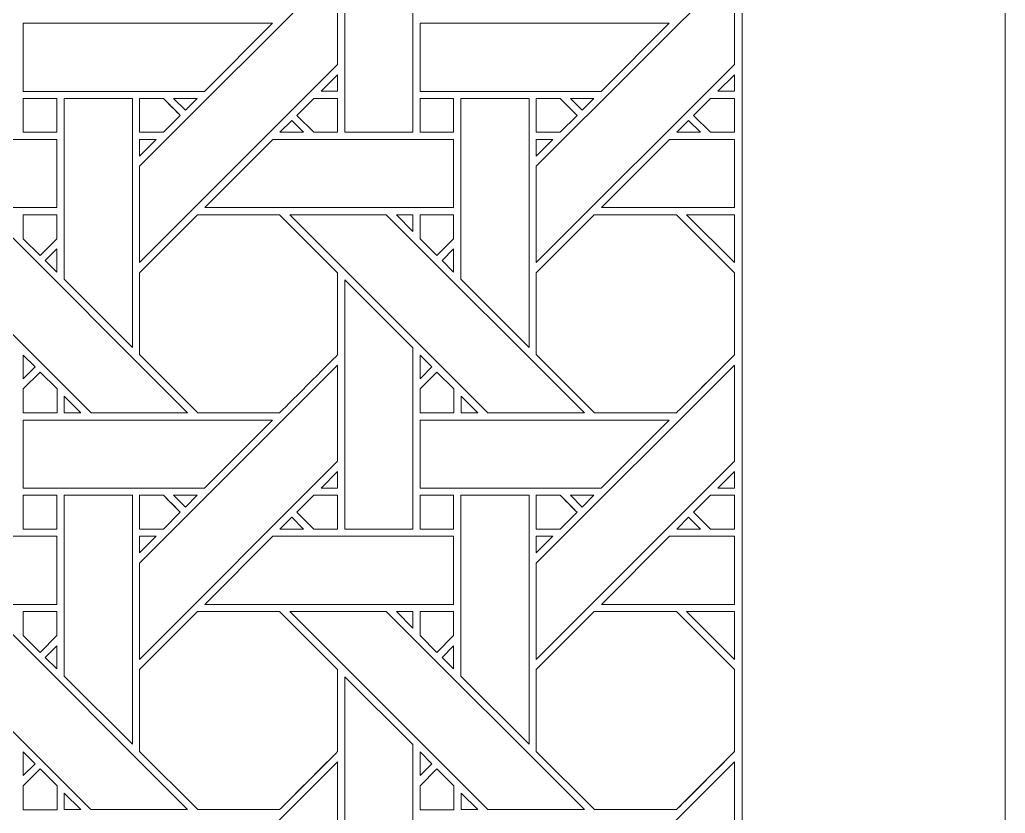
# Model space of a CAD drawing. Header units: inches. Extents: x 4.4 to 20.4, y 5.1 to 13.1.
# Drawn here: x 18.026 to 20.383, y 6.953 to 8.851 of the extents above; entities that cross this region are included whole.
import ezdxf

# ---------------------------------------------------------------- set-up
doc = ezdxf.new("R2010")
doc.units = ezdxf.units.IN
doc.header["$MEASUREMENT"] = 0
doc.layers.add('Design', color=7, linetype='Continuous', lineweight=0)

msp = doc.modelspace()

# ---------------------------------------------------------------- linework, layer by layer
at = {"layer": 'Design'}
for points, knots in [([(4.3829, 13.0948), (4.3829, 13.0948), (4.3829, 5.0948), (4.3829, 5.0948), (4.3829, 5.0948), (20.3829, 5.0948), (20.3829, 5.0948), (20.3829, 5.0948), (20.3829, 13.0948), (20.3829, 13.0948), (20.3829, 13.0948), (4.3829, 13.0948), (4.3829, 13.0948)], [0, 0, 0, 0, 1, 1, 1, 2, 2, 2, 3, 3, 3, 4, 4, 4, 4]), ([(5.0119, 5.7183), (5.0119, 5.7183), (19.7539, 5.7183), (19.7539, 5.7183), (19.7539, 5.7183), (19.7539, 12.4753), (19.7539, 12.4753), (19.7539, 12.4753), (5.0119, 12.4753), (5.0119, 12.4753), (5.0119, 12.4753), (5.0119, 5.7183), (5.0119, 5.7183)], [0, 0, 0, 0, 1, 1, 1, 2, 2, 2, 3, 3, 3, 4, 4, 4, 4]), ([(18.8036, 8.5815), (18.8036, 8.5815), (18.8036, 9.1773), (18.8036, 9.1773), (18.8036, 9.1773), (18.9663, 9.0152), (18.9663, 9.0152), (18.9663, 9.0152), (18.9663, 8.5815), (18.9663, 8.5815), (18.9663, 8.5815), (18.8036, 8.5815), (18.8036, 8.5815)], [0, 0, 0, 0, 1, 1, 1, 2, 2, 2, 3, 3, 3, 4, 4, 4, 4]), ([(18.7864, 8.7437), (18.7864, 8.7437), (18.3128, 8.2701), (18.3128, 8.2701), (18.3128, 8.2701), (18.3128, 8.5002), (18.3128, 8.5002), (18.3128, 8.5002), (18.7864, 8.9738), (18.7864, 8.9738), (18.7864, 8.9738), (18.7864, 8.7437), (18.7864, 8.7437)], [0, 0, 0, 0, 1, 1, 1, 2, 2, 2, 3, 3, 3, 4, 4, 4, 4]), ([(19.7351, 8.7437), (19.7351, 8.7437), (19.2615, 8.2701), (19.2615, 8.2701), (19.2615, 8.2701), (19.2615, 8.5002), (19.2615, 8.5002), (19.2615, 8.5002), (19.7351, 8.9737), (19.7351, 8.9737), (19.7351, 8.9737), (19.7351, 8.7437), (19.7351, 8.7437)], [0, 0, 0, 0, 1, 1, 1, 2, 2, 2, 3, 3, 3, 4, 4, 4, 4]), ([(18.4679, 8.6795), (18.4679, 8.6795), (18.0349, 8.6795), (18.0349, 8.6795), (18.0349, 8.6795), (18.0349, 8.8422), (18.0349, 8.8422), (18.0349, 8.8422), (18.6306, 8.8422), (18.6306, 8.8422), (18.6306, 8.8422), (18.4679, 8.6795), (18.4679, 8.6795)], [0, 0, 0, 0, 1, 1, 1, 2, 2, 2, 3, 3, 3, 4, 4, 4, 4]), ([(18.9836, 8.6795), (18.9836, 8.6795), (18.9836, 8.8422), (18.9836, 8.8422), (18.9836, 8.8422), (19.5793, 8.8422), (19.5793, 8.8422), (19.5793, 8.8422), (19.4166, 8.6795), (19.4166, 8.6795), (19.4166, 8.6795), (18.9836, 8.6795), (18.9836, 8.6795)], [0, 0, 0, 0, 1, 1, 1, 2, 2, 2, 3, 3, 3, 4, 4, 4, 4]), ([(18.7864, 8.7193), (18.7864, 8.7193), (18.7864, 8.6796), (18.7864, 8.6796), (18.7864, 8.6796), (18.7467, 8.6796), (18.7467, 8.6796), (18.7467, 8.6796), (18.7864, 8.7193), (18.7864, 8.7193)], [0, 0, 0, 0, 1, 1, 1, 2, 2, 2, 3, 3, 3, 3]), ([(19.7351, 8.6796), (19.7351, 8.6796), (19.6954, 8.6796), (19.6954, 8.6796), (19.6954, 8.6796), (19.7351, 8.7193), (19.7351, 8.7193), (19.7351, 8.7193), (19.7351, 8.6796), (19.7351, 8.6796)], [0, 0, 0, 0, 1, 1, 1, 2, 2, 2, 3, 3, 3, 3]), ([(18.0349, 8.5815), (18.0349, 8.5815), (18.0349, 8.6623), (18.0349, 8.6623), (18.0349, 8.6623), (18.1152, 8.6623), (18.1152, 8.6623), (18.1152, 8.6623), (18.1152, 8.5815), (18.1152, 8.5815), (18.1152, 8.5815), (18.0349, 8.5815), (18.0349, 8.5815)], [0, 0, 0, 0, 1, 1, 1, 2, 2, 2, 3, 3, 3, 4, 4, 4, 4]), ([(18.0349, 8.5815), (18.0349, 8.5815), (18.0349, 8.6623), (18.0349, 8.6623), (18.0349, 8.6623), (18.1152, 8.6623), (18.1152, 8.6623), (18.1152, 8.6623), (18.1152, 8.5815), (18.1152, 8.5815), (18.1152, 8.5815), (18.0349, 8.5815), (18.0349, 8.5815)], [0, 0, 0, 0, 1, 1, 1, 2, 2, 2, 3, 3, 3, 4, 4, 4, 4]), ([(18.1327, 8.2301), (18.1327, 8.2301), (18.1327, 8.6623), (18.1327, 8.6623), (18.1327, 8.6623), (18.2956, 8.6623), (18.2956, 8.6623), (18.2956, 8.6623), (18.2956, 8.0672), (18.2956, 8.0672), (18.2956, 8.0672), (18.1327, 8.2301), (18.1327, 8.2301)], [0, 0, 0, 0, 1, 1, 1, 2, 2, 2, 3, 3, 3, 4, 4, 4, 4]), ([(18.3128, 8.5815), (18.3128, 8.5815), (18.3128, 8.6623), (18.3128, 8.6623), (18.3128, 8.6623), (18.3699, 8.6623), (18.3699, 8.6623), (18.375, 8.6572), (18.4058, 8.6264), (18.4102, 8.6219), (18.4102, 8.6219), (18.3698, 8.5815), (18.3698, 8.5815), (18.3698, 8.5815), (18.3128, 8.5815), (18.3128, 8.5815)], [0, 0, 0, 0, 1, 1, 1, 2, 2, 2, 3, 3, 3, 4, 4, 4, 5, 5, 5, 5]), ([(18.4102, 8.6219), (18.4102, 8.6219), (18.3698, 8.5815), (18.3698, 8.5815), (18.3698, 8.5815), (18.3128, 8.5815), (18.3128, 8.5815), (18.3128, 8.5815), (18.3128, 8.6623), (18.3128, 8.6623), (18.3128, 8.6623), (18.3699, 8.6623), (18.3699, 8.6623), (18.3752, 8.657), (18.406, 8.6261), (18.4102, 8.6219)], [0, 0, 0, 0, 1, 1, 1, 2, 2, 2, 3, 3, 3, 4, 4, 4, 5, 5, 5, 5]), ([(18.3942, 8.6623), (18.3942, 8.6623), (18.4507, 8.6623), (18.4507, 8.6623), (18.4507, 8.6623), (18.4224, 8.6341), (18.4224, 8.6341), (18.4224, 8.6341), (18.3942, 8.6623), (18.3942, 8.6623)], [0, 0, 0, 0, 1, 1, 1, 2, 2, 2, 3, 3, 3, 3]), ([(18.7294, 8.5815), (18.7294, 8.5815), (18.689, 8.6219), (18.689, 8.6219), (18.689, 8.6219), (18.7294, 8.6623), (18.7294, 8.6623), (18.7294, 8.6623), (18.7865, 8.6623), (18.7865, 8.6623), (18.7865, 8.6623), (18.7865, 8.5815), (18.7865, 8.5815), (18.7865, 8.5815), (18.7294, 8.5815), (18.7294, 8.5815)], [0, 0, 0, 0, 1, 1, 1, 2, 2, 2, 3, 3, 3, 4, 4, 4, 5, 5, 5, 5]), ([(18.7865, 8.5815), (18.7865, 8.5815), (18.7294, 8.5815), (18.7294, 8.5815), (18.7294, 8.5815), (18.689, 8.6219), (18.689, 8.6219), (18.689, 8.6219), (18.7294, 8.6623), (18.7294, 8.6623), (18.7294, 8.6623), (18.7865, 8.6623), (18.7865, 8.6623), (18.7865, 8.6623), (18.7865, 8.5815), (18.7865, 8.5815)], [0, 0, 0, 0, 1, 1, 1, 2, 2, 2, 3, 3, 3, 4, 4, 4, 5, 5, 5, 5]), ([(18.9837, 8.5815), (18.9837, 8.5815), (18.9837, 8.6623), (18.9837, 8.6623), (18.9837, 8.6623), (19.0639, 8.6623), (19.0639, 8.6623), (19.0639, 8.6623), (19.0639, 8.5815), (19.0639, 8.5815), (19.0639, 8.5815), (18.9837, 8.5815), (18.9837, 8.5815)], [0, 0, 0, 0, 1, 1, 1, 2, 2, 2, 3, 3, 3, 4, 4, 4, 4]), ([(18.9837, 8.5815), (18.9837, 8.5815), (18.9837, 8.6623), (18.9837, 8.6623), (18.9837, 8.6623), (19.0639, 8.6623), (19.0639, 8.6623), (19.0639, 8.6623), (19.0639, 8.5815), (19.0639, 8.5815), (19.0639, 8.5815), (18.9837, 8.5815), (18.9837, 8.5815)], [0, 0, 0, 0, 1, 1, 1, 2, 2, 2, 3, 3, 3, 4, 4, 4, 4]), ([(19.2443, 8.0672), (19.2443, 8.0672), (19.0814, 8.2301), (19.0814, 8.2301), (19.0814, 8.2301), (19.0814, 8.6623), (19.0814, 8.6623), (19.0814, 8.6623), (19.2443, 8.6623), (19.2443, 8.6623), (19.2443, 8.6623), (19.2443, 8.0672), (19.2443, 8.0672)], [0, 0, 0, 0, 1, 1, 1, 2, 2, 2, 3, 3, 3, 4, 4, 4, 4]), ([(19.2615, 8.5815), (19.2615, 8.5815), (19.2615, 8.6623), (19.2615, 8.6623), (19.2615, 8.6623), (19.3186, 8.6623), (19.3186, 8.6623), (19.3237, 8.6572), (19.3545, 8.6264), (19.3589, 8.6219), (19.3589, 8.6219), (19.3185, 8.5815), (19.3185, 8.5815), (19.3185, 8.5815), (19.2615, 8.5815), (19.2615, 8.5815)], [0, 0, 0, 0, 1, 1, 1, 2, 2, 2, 3, 3, 3, 4, 4, 4, 5, 5, 5, 5]), ([(19.2615, 8.5815), (19.2615, 8.5815), (19.2615, 8.6623), (19.2615, 8.6623), (19.2615, 8.6623), (19.3186, 8.6623), (19.3186, 8.6623), (19.3238, 8.6571), (19.3546, 8.6263), (19.3589, 8.6219), (19.3589, 8.6219), (19.3185, 8.5815), (19.3185, 8.5815), (19.3185, 8.5815), (19.2615, 8.5815), (19.2615, 8.5815)], [0, 0, 0, 0, 1, 1, 1, 2, 2, 2, 3, 3, 3, 4, 4, 4, 5, 5, 5, 5]), ([(19.3429, 8.6623), (19.3429, 8.6623), (19.3994, 8.6623), (19.3994, 8.6623), (19.3994, 8.6623), (19.3711, 8.6341), (19.3711, 8.6341), (19.3711, 8.6341), (19.3429, 8.6623), (19.3429, 8.6623)], [0, 0, 0, 0, 1, 1, 1, 2, 2, 2, 3, 3, 3, 3]), ([(19.6781, 8.5815), (19.6781, 8.5815), (19.6377, 8.6219), (19.6377, 8.6219), (19.6377, 8.6219), (19.6782, 8.6623), (19.6782, 8.6623), (19.6782, 8.6623), (19.7351, 8.6623), (19.7351, 8.6623), (19.7351, 8.6623), (19.7351, 8.5815), (19.7351, 8.5815), (19.7351, 8.5815), (19.6781, 8.5815), (19.6781, 8.5815)], [0, 0, 0, 0, 1, 1, 1, 2, 2, 2, 3, 3, 3, 4, 4, 4, 5, 5, 5, 5]), ([(19.7351, 8.5815), (19.7351, 8.5815), (19.6781, 8.5815), (19.6781, 8.5815), (19.6781, 8.5815), (19.6377, 8.6219), (19.6377, 8.6219), (19.6377, 8.6219), (19.6782, 8.6623), (19.6782, 8.6623), (19.6782, 8.6623), (19.7351, 8.6623), (19.7351, 8.6623), (19.7351, 8.6623), (19.7351, 8.5815), (19.7351, 8.5815)], [0, 0, 0, 0, 1, 1, 1, 2, 2, 2, 3, 3, 3, 4, 4, 4, 5, 5, 5, 5]), ([(18.6768, 8.6098), (18.6768, 8.6098), (18.7051, 8.5815), (18.7051, 8.5815), (18.7051, 8.5815), (18.6486, 8.5815), (18.6486, 8.5815), (18.6486, 8.5815), (18.6768, 8.6098), (18.6768, 8.6098)], [0, 0, 0, 0, 1, 1, 1, 2, 2, 2, 3, 3, 3, 3]), ([(19.5973, 8.5815), (19.5973, 8.5815), (19.6256, 8.6098), (19.6256, 8.6098), (19.6256, 8.6098), (19.6538, 8.5815), (19.6538, 8.5815), (19.6538, 8.5815), (19.5973, 8.5815), (19.5973, 8.5815)], [0, 0, 0, 0, 1, 1, 1, 2, 2, 2, 3, 3, 3, 3]), ([(18.1152, 8.5644), (18.1152, 8.5644), (18.1152, 8.4016), (18.1152, 8.4016), (18.1152, 8.4016), (17.5199, 8.4016), (17.5199, 8.4016), (17.5199, 8.4016), (17.6827, 8.5644), (17.6827, 8.5644), (17.6827, 8.5644), (18.1152, 8.5644), (18.1152, 8.5644)], [0, 0, 0, 0, 1, 1, 1, 2, 2, 2, 3, 3, 3, 4, 4, 4, 4]), ([(18.3526, 8.5644), (18.3526, 8.5644), (18.3128, 8.5245), (18.3128, 8.5245), (18.3128, 8.5245), (18.3128, 8.5644), (18.3128, 8.5644), (18.3128, 8.5644), (18.3526, 8.5644), (18.3526, 8.5644)], [0, 0, 0, 0, 1, 1, 1, 2, 2, 2, 3, 3, 3, 3]), ([(19.0639, 8.5644), (19.0639, 8.5644), (19.0639, 8.4016), (19.0639, 8.4016), (19.0639, 8.4016), (18.4686, 8.4016), (18.4686, 8.4016), (18.4686, 8.4016), (18.6314, 8.5644), (18.6314, 8.5644), (18.6314, 8.5644), (19.0639, 8.5644), (19.0639, 8.5644)], [0, 0, 0, 0, 1, 1, 1, 2, 2, 2, 3, 3, 3, 4, 4, 4, 4]), ([(19.3013, 8.5644), (19.3013, 8.5644), (19.2615, 8.5245), (19.2615, 8.5245), (19.2615, 8.5245), (19.2615, 8.5644), (19.2615, 8.5644), (19.2615, 8.5644), (19.3013, 8.5644), (19.3013, 8.5644)], [0, 0, 0, 0, 1, 1, 1, 2, 2, 2, 3, 3, 3, 3]), ([(19.7351, 8.4016), (19.7351, 8.4016), (19.4173, 8.4016), (19.4173, 8.4016), (19.4173, 8.4016), (19.5802, 8.5644), (19.5802, 8.5644), (19.5802, 8.5644), (19.7351, 8.5644), (19.7351, 8.5644), (19.7351, 8.5644), (19.7351, 8.4016), (19.7351, 8.4016)], [0, 0, 0, 0, 1, 1, 1, 2, 2, 2, 3, 3, 3, 4, 4, 4, 4]), ([(18.1968, 7.9108), (18.1968, 7.9108), (17.7232, 8.3844), (17.7232, 8.3844), (17.7232, 8.3844), (17.9541, 8.3844), (17.9541, 8.3844), (17.9541, 8.3844), (18.4278, 7.9108), (18.4278, 7.9108), (18.4278, 7.9108), (18.1968, 7.9108), (18.1968, 7.9108)], [0, 0, 0, 0, 1, 1, 1, 2, 2, 2, 3, 3, 3, 4, 4, 4, 4]), ([(18.0349, 8.3272), (18.0349, 8.3272), (18.0349, 8.3844), (18.0349, 8.3844), (18.0349, 8.3844), (18.1152, 8.3844), (18.1152, 8.3844), (18.1152, 8.3844), (18.1152, 8.3268), (18.1152, 8.3268), (18.1152, 8.3268), (18.0753, 8.2869), (18.0753, 8.2869), (18.0753, 8.2869), (18.0349, 8.3272), (18.0349, 8.3272)], [0, 0, 0, 0, 1, 1, 1, 2, 2, 2, 3, 3, 3, 4, 4, 4, 5, 5, 5, 5]), ([(18.0753, 8.2869), (18.0753, 8.2869), (18.0349, 8.3272), (18.0349, 8.3272), (18.0349, 8.3272), (18.0349, 8.3844), (18.0349, 8.3844), (18.0349, 8.3844), (18.1152, 8.3844), (18.1152, 8.3844), (18.1152, 8.3844), (18.1152, 8.3268), (18.1152, 8.3268), (18.1152, 8.3268), (18.0753, 8.2869), (18.0753, 8.2869)], [0, 0, 0, 0, 1, 1, 1, 2, 2, 2, 3, 3, 3, 4, 4, 4, 5, 5, 5, 5]), ([(18.6478, 7.9108), (18.6478, 7.9108), (18.452, 7.9108), (18.452, 7.9108), (18.452, 7.9108), (18.3128, 8.05), (18.3128, 8.05), (18.3128, 8.05), (18.3128, 8.2457), (18.3128, 8.2457), (18.3128, 8.2457), (18.4515, 8.3844), (18.4515, 8.3844), (18.4515, 8.3844), (18.6477, 8.3844), (18.6477, 8.3844), (18.6477, 8.3844), (18.7865, 8.2457), (18.7865, 8.2457), (18.7865, 8.2457), (18.7865, 8.0495), (18.7865, 8.0495), (18.7687, 8.0315), (18.6567, 7.9198), (18.6478, 7.9108)], [0, 0, 0, 0, 1, 1, 1, 2, 2, 2, 3, 3, 3, 4, 4, 4, 5, 5, 5, 6, 6, 6, 7, 7, 7, 8, 8, 8, 8]), ([(18.7865, 8.0495), (18.7687, 8.0316), (18.6568, 7.9198), (18.6478, 7.9108), (18.6478, 7.9108), (18.452, 7.9108), (18.452, 7.9108), (18.452, 7.9108), (18.3128, 8.05), (18.3128, 8.05), (18.3128, 8.05), (18.3128, 8.2457), (18.3128, 8.2457), (18.3128, 8.2457), (18.4515, 8.3844), (18.4515, 8.3844), (18.4515, 8.3844), (18.6477, 8.3844), (18.6477, 8.3844), (18.6477, 8.3844), (18.7865, 8.2457), (18.7865, 8.2457), (18.7865, 8.2457), (18.7865, 8.0495), (18.7865, 8.0495)], [0, 0, 0, 0, 1, 1, 1, 2, 2, 2, 3, 3, 3, 4, 4, 4, 5, 5, 5, 6, 6, 6, 7, 7, 7, 8, 8, 8, 8]), ([(19.1455, 7.9108), (19.1455, 7.9108), (18.6719, 8.3844), (18.6719, 8.3844), (18.6719, 8.3844), (18.9029, 8.3844), (18.9029, 8.3844), (18.9029, 8.3844), (19.3765, 7.9108), (19.3765, 7.9108), (19.3765, 7.9108), (19.1455, 7.9108), (19.1455, 7.9108)], [0, 0, 0, 0, 1, 1, 1, 2, 2, 2, 3, 3, 3, 4, 4, 4, 4]), ([(18.9664, 8.3844), (18.9664, 8.3844), (18.9664, 8.3446), (18.9664, 8.3446), (18.9664, 8.3446), (18.927, 8.3844), (18.927, 8.3844), (18.927, 8.3844), (18.9664, 8.3844), (18.9664, 8.3844)], [0, 0, 0, 0, 1, 1, 1, 2, 2, 2, 3, 3, 3, 3]), ([(18.9837, 8.3272), (18.9837, 8.3272), (18.9837, 8.3844), (18.9837, 8.3844), (18.9837, 8.3844), (19.0639, 8.3844), (19.0639, 8.3844), (19.0639, 8.3844), (19.0639, 8.3268), (19.0639, 8.3268), (19.0639, 8.3268), (19.024, 8.2869), (19.024, 8.2869), (19.024, 8.2869), (18.9837, 8.3272), (18.9837, 8.3272)], [0, 0, 0, 0, 1, 1, 1, 2, 2, 2, 3, 3, 3, 4, 4, 4, 5, 5, 5, 5]), ([(19.024, 8.2869), (19.024, 8.2869), (18.9837, 8.3272), (18.9837, 8.3272), (18.9837, 8.3272), (18.9837, 8.3844), (18.9837, 8.3844), (18.9837, 8.3844), (19.0639, 8.3844), (19.0639, 8.3844), (19.0639, 8.3844), (19.0639, 8.3268), (19.0639, 8.3268), (19.0639, 8.3268), (19.024, 8.2869), (19.024, 8.2869)], [0, 0, 0, 0, 1, 1, 1, 2, 2, 2, 3, 3, 3, 4, 4, 4, 5, 5, 5, 5]), ([(19.7351, 8.0494), (19.7172, 8.0313), (19.6055, 7.9198), (19.5965, 7.9108), (19.5965, 7.9108), (19.4008, 7.9108), (19.4008, 7.9108), (19.4008, 7.9108), (19.2615, 8.05), (19.2615, 8.05), (19.2615, 8.05), (19.2615, 8.2457), (19.2615, 8.2457), (19.2615, 8.2457), (19.4002, 8.3844), (19.4002, 8.3844), (19.4002, 8.3844), (19.5965, 8.3844), (19.5965, 8.3844), (19.5965, 8.3844), (19.7351, 8.2458), (19.7351, 8.2458), (19.7351, 8.2458), (19.7351, 8.0494), (19.7351, 8.0494)], [0, 0, 0, 0, 1, 1, 1, 2, 2, 2, 3, 3, 3, 4, 4, 4, 5, 5, 5, 6, 6, 6, 7, 7, 7, 8, 8, 8, 8]), ([(19.7351, 8.0494), (19.7171, 8.0313), (19.6055, 7.9198), (19.5965, 7.9108), (19.5965, 7.9108), (19.4008, 7.9108), (19.4008, 7.9108), (19.4008, 7.9108), (19.2615, 8.05), (19.2615, 8.05), (19.2615, 8.05), (19.2615, 8.2457), (19.2615, 8.2457), (19.2615, 8.2457), (19.4002, 8.3844), (19.4002, 8.3844), (19.4002, 8.3844), (19.5965, 8.3844), (19.5965, 8.3844), (19.5965, 8.3844), (19.7351, 8.2458), (19.7351, 8.2458), (19.7351, 8.2458), (19.7351, 8.0494), (19.7351, 8.0494)], [0, 0, 0, 0, 1, 1, 1, 2, 2, 2, 3, 3, 3, 4, 4, 4, 5, 5, 5, 6, 6, 6, 7, 7, 7, 8, 8, 8, 8]), ([(19.7351, 8.2699), (19.7351, 8.2699), (19.6206, 8.3844), (19.6206, 8.3844), (19.6206, 8.3844), (19.7351, 8.3844), (19.7351, 8.3844), (19.7351, 8.3844), (19.7351, 8.2699), (19.7351, 8.2699)], [0, 0, 0, 0, 1, 1, 1, 2, 2, 2, 3, 3, 3, 3]), ([(18.1152, 8.3026), (18.1152, 8.3026), (18.1152, 8.2474), (18.1152, 8.2474), (18.1152, 8.2474), (18.0874, 8.2748), (18.0874, 8.2748), (18.0874, 8.2748), (18.1152, 8.3026), (18.1152, 8.3026)], [0, 0, 0, 0, 1, 1, 1, 2, 2, 2, 3, 3, 3, 3]), ([(19.0639, 8.3026), (19.0639, 8.3026), (19.0639, 8.2474), (19.0639, 8.2474), (19.0639, 8.2474), (19.0361, 8.2748), (19.0361, 8.2748), (19.0361, 8.2748), (19.0639, 8.3026), (19.0639, 8.3026)], [0, 0, 0, 0, 1, 1, 1, 2, 2, 2, 3, 3, 3, 3]), ([(18.8036, 7.6328), (18.8036, 7.6328), (18.8036, 8.2286), (18.8036, 8.2286), (18.8036, 8.2286), (18.9663, 8.0665), (18.9663, 8.0665), (18.9663, 8.0665), (18.9663, 7.6328), (18.9663, 7.6328), (18.9663, 7.6328), (18.8036, 7.6328), (18.8036, 7.6328)], [0, 0, 0, 0, 1, 1, 1, 2, 2, 2, 3, 3, 3, 4, 4, 4, 4]), ([(18.0349, 7.9922), (18.0349, 7.9922), (18.0349, 8.049), (18.0349, 8.049), (18.0349, 8.049), (18.0631, 8.0204), (18.0631, 8.0204), (18.0631, 8.0204), (18.0349, 7.9922), (18.0349, 7.9922)], [0, 0, 0, 0, 1, 1, 1, 2, 2, 2, 3, 3, 3, 3]), ([(18.9836, 7.9922), (18.9836, 7.9922), (18.9836, 8.049), (18.9836, 8.049), (18.9836, 8.049), (19.0118, 8.0204), (19.0118, 8.0204), (19.0118, 8.0204), (18.9836, 7.9922), (18.9836, 7.9922)], [0, 0, 0, 0, 1, 1, 1, 2, 2, 2, 3, 3, 3, 3]), ([(18.7864, 7.795), (18.7864, 7.795), (18.3128, 7.3214), (18.3128, 7.3214), (18.3128, 7.3214), (18.3128, 7.5515), (18.3128, 7.5515), (18.3128, 7.5515), (18.7864, 8.025), (18.7864, 8.025), (18.7864, 8.025), (18.7864, 7.795), (18.7864, 7.795)], [0, 0, 0, 0, 1, 1, 1, 2, 2, 2, 3, 3, 3, 4, 4, 4, 4]), ([(19.7351, 7.795), (19.7351, 7.795), (19.2615, 7.3213), (19.2615, 7.3213), (19.2615, 7.3213), (19.2615, 7.5514), (19.2615, 7.5514), (19.2615, 7.5514), (19.7351, 8.025), (19.7351, 8.025), (19.7351, 8.025), (19.7351, 7.795), (19.7351, 7.795)], [0, 0, 0, 0, 1, 1, 1, 2, 2, 2, 3, 3, 3, 4, 4, 4, 4]), ([(18.0349, 7.9105), (18.0349, 7.9105), (18.0349, 7.9678), (18.0349, 7.9678), (18.0349, 7.9678), (18.0753, 8.0082), (18.0753, 8.0082), (18.0753, 8.0082), (18.1156, 7.9678), (18.1156, 7.9678), (18.1156, 7.9678), (18.1156, 7.9105), (18.1156, 7.9105), (18.1156, 7.9105), (18.0349, 7.9105), (18.0349, 7.9105)], [0, 0, 0, 0, 1, 1, 1, 2, 2, 2, 3, 3, 3, 4, 4, 4, 5, 5, 5, 5]), ([(18.0753, 8.0082), (18.0753, 8.0082), (18.1156, 7.9678), (18.1156, 7.9678), (18.1156, 7.9678), (18.1156, 7.9105), (18.1156, 7.9105), (18.1156, 7.9105), (18.0349, 7.9105), (18.0349, 7.9105), (18.0349, 7.9105), (18.0349, 7.9678), (18.0349, 7.9678), (18.0349, 7.9678), (18.0753, 8.0082), (18.0753, 8.0082)], [0, 0, 0, 0, 1, 1, 1, 2, 2, 2, 3, 3, 3, 4, 4, 4, 5, 5, 5, 5]), ([(18.9837, 7.9105), (18.9837, 7.9105), (18.9837, 7.9678), (18.9837, 7.9678), (18.9837, 7.9678), (19.024, 8.0082), (19.024, 8.0082), (19.024, 8.0082), (19.0643, 7.9678), (19.0643, 7.9678), (19.0643, 7.9678), (19.0643, 7.9105), (19.0643, 7.9105), (19.0643, 7.9105), (18.9837, 7.9105), (18.9837, 7.9105)], [0, 0, 0, 0, 1, 1, 1, 2, 2, 2, 3, 3, 3, 4, 4, 4, 5, 5, 5, 5]), ([(19.024, 8.0082), (19.024, 8.0082), (19.0643, 7.9678), (19.0643, 7.9678), (19.0643, 7.9678), (19.0643, 7.9105), (19.0643, 7.9105), (19.0643, 7.9105), (18.9837, 7.9105), (18.9837, 7.9105), (18.9837, 7.9105), (18.9837, 7.9678), (18.9837, 7.9678), (18.9837, 7.9678), (19.024, 8.0082), (19.024, 8.0082)], [0, 0, 0, 0, 1, 1, 1, 2, 2, 2, 3, 3, 3, 4, 4, 4, 5, 5, 5, 5]), ([(18.1328, 7.9108), (18.1328, 7.9108), (18.1328, 7.9506), (18.1328, 7.9506), (18.1328, 7.9506), (18.1725, 7.9108), (18.1725, 7.9108), (18.1725, 7.9108), (18.1328, 7.9108), (18.1328, 7.9108)], [0, 0, 0, 0, 1, 1, 1, 2, 2, 2, 3, 3, 3, 3]), ([(19.0815, 7.9108), (19.0815, 7.9108), (19.0815, 7.9506), (19.0815, 7.9506), (19.0815, 7.9506), (19.1213, 7.9108), (19.1213, 7.9108), (19.1213, 7.9108), (19.0815, 7.9108), (19.0815, 7.9108)], [0, 0, 0, 0, 1, 1, 1, 2, 2, 2, 3, 3, 3, 3]), ([(18.4679, 7.7308), (18.4679, 7.7308), (18.0349, 7.7308), (18.0349, 7.7308), (18.0349, 7.7308), (18.0349, 7.8935), (18.0349, 7.8935), (18.0349, 7.8935), (18.6306, 7.8935), (18.6306, 7.8935), (18.6306, 7.8935), (18.4679, 7.7308), (18.4679, 7.7308)], [0, 0, 0, 0, 1, 1, 1, 2, 2, 2, 3, 3, 3, 4, 4, 4, 4]), ([(18.9836, 7.7308), (18.9836, 7.7308), (18.9836, 7.8935), (18.9836, 7.8935), (18.9836, 7.8935), (19.5793, 7.8935), (19.5793, 7.8935), (19.5793, 7.8935), (19.4166, 7.7308), (19.4166, 7.7308), (19.4166, 7.7308), (18.9836, 7.7308), (18.9836, 7.7308)], [0, 0, 0, 0, 1, 1, 1, 2, 2, 2, 3, 3, 3, 4, 4, 4, 4]), ([(18.7864, 7.7706), (18.7864, 7.7706), (18.7864, 7.7308), (18.7864, 7.7308), (18.7864, 7.7308), (18.7467, 7.7308), (18.7467, 7.7308), (18.7467, 7.7308), (18.7864, 7.7706), (18.7864, 7.7706)], [0, 0, 0, 0, 1, 1, 1, 2, 2, 2, 3, 3, 3, 3]), ([(19.7351, 7.7308), (19.7351, 7.7308), (19.6954, 7.7308), (19.6954, 7.7308), (19.6954, 7.7308), (19.7351, 7.7706), (19.7351, 7.7706), (19.7351, 7.7706), (19.7351, 7.7308), (19.7351, 7.7308)], [0, 0, 0, 0, 1, 1, 1, 2, 2, 2, 3, 3, 3, 3]), ([(18.0349, 7.6328), (18.0349, 7.6328), (18.0349, 7.7136), (18.0349, 7.7136), (18.0349, 7.7136), (18.1152, 7.7136), (18.1152, 7.7136), (18.1152, 7.7136), (18.1152, 7.6328), (18.1152, 7.6328), (18.1152, 7.6328), (18.0349, 7.6328), (18.0349, 7.6328)], [0, 0, 0, 0, 1, 1, 1, 2, 2, 2, 3, 3, 3, 4, 4, 4, 4]), ([(18.0349, 7.6328), (18.0349, 7.6328), (18.0349, 7.7136), (18.0349, 7.7136), (18.0349, 7.7136), (18.1152, 7.7136), (18.1152, 7.7136), (18.1152, 7.7136), (18.1152, 7.6328), (18.1152, 7.6328), (18.1152, 7.6328), (18.0349, 7.6328), (18.0349, 7.6328)], [0, 0, 0, 0, 1, 1, 1, 2, 2, 2, 3, 3, 3, 4, 4, 4, 4]), ([(18.1327, 7.2814), (18.1327, 7.2814), (18.1327, 7.7136), (18.1327, 7.7136), (18.1327, 7.7136), (18.2956, 7.7136), (18.2956, 7.7136), (18.2956, 7.7136), (18.2956, 7.1184), (18.2956, 7.1184), (18.2956, 7.1184), (18.1327, 7.2814), (18.1327, 7.2814)], [0, 0, 0, 0, 1, 1, 1, 2, 2, 2, 3, 3, 3, 4, 4, 4, 4]), ([(18.3128, 7.6328), (18.3128, 7.6328), (18.3128, 7.7136), (18.3128, 7.7136), (18.3128, 7.7136), (18.3699, 7.7136), (18.3699, 7.7136), (18.375, 7.7084), (18.4058, 7.6776), (18.4102, 7.6732), (18.4102, 7.6732), (18.3698, 7.6328), (18.3698, 7.6328), (18.3698, 7.6328), (18.3128, 7.6328), (18.3128, 7.6328)], [0, 0, 0, 0, 1, 1, 1, 2, 2, 2, 3, 3, 3, 4, 4, 4, 5, 5, 5, 5]), ([(18.4102, 7.6732), (18.4102, 7.6732), (18.3698, 7.6328), (18.3698, 7.6328), (18.3698, 7.6328), (18.3128, 7.6328), (18.3128, 7.6328), (18.3128, 7.6328), (18.3128, 7.7136), (18.3128, 7.7136), (18.3128, 7.7136), (18.3699, 7.7136), (18.3699, 7.7136), (18.3753, 7.7081), (18.4062, 7.6773), (18.4102, 7.6732)], [0, 0, 0, 0, 1, 1, 1, 2, 2, 2, 3, 3, 3, 4, 4, 4, 5, 5, 5, 5]), ([(18.3942, 7.7136), (18.3942, 7.7136), (18.4507, 7.7136), (18.4507, 7.7136), (18.4507, 7.7136), (18.4224, 7.6854), (18.4224, 7.6854), (18.4224, 7.6854), (18.3942, 7.7136), (18.3942, 7.7136)], [0, 0, 0, 0, 1, 1, 1, 2, 2, 2, 3, 3, 3, 3]), ([(18.7294, 7.6328), (18.7294, 7.6328), (18.689, 7.6731), (18.689, 7.6731), (18.689, 7.6731), (18.7294, 7.7136), (18.7294, 7.7136), (18.7294, 7.7136), (18.7865, 7.7136), (18.7865, 7.7136), (18.7865, 7.7136), (18.7865, 7.6328), (18.7865, 7.6328), (18.7865, 7.6328), (18.7294, 7.6328), (18.7294, 7.6328)], [0, 0, 0, 0, 1, 1, 1, 2, 2, 2, 3, 3, 3, 4, 4, 4, 5, 5, 5, 5]), ([(18.7865, 7.6328), (18.7865, 7.6328), (18.7294, 7.6328), (18.7294, 7.6328), (18.7294, 7.6328), (18.689, 7.6731), (18.689, 7.6731), (18.689, 7.6731), (18.7294, 7.7136), (18.7294, 7.7136), (18.7294, 7.7136), (18.7865, 7.7136), (18.7865, 7.7136), (18.7865, 7.7136), (18.7865, 7.6328), (18.7865, 7.6328)], [0, 0, 0, 0, 1, 1, 1, 2, 2, 2, 3, 3, 3, 4, 4, 4, 5, 5, 5, 5]), ([(18.9837, 7.6328), (18.9837, 7.6328), (18.9837, 7.7136), (18.9837, 7.7136), (18.9837, 7.7136), (19.0639, 7.7136), (19.0639, 7.7136), (19.0639, 7.7136), (19.0639, 7.6328), (19.0639, 7.6328), (19.0639, 7.6328), (18.9837, 7.6328), (18.9837, 7.6328)], [0, 0, 0, 0, 1, 1, 1, 2, 2, 2, 3, 3, 3, 4, 4, 4, 4]), ([(18.9837, 7.6328), (18.9837, 7.6328), (18.9837, 7.7136), (18.9837, 7.7136), (18.9837, 7.7136), (19.0639, 7.7136), (19.0639, 7.7136), (19.0639, 7.7136), (19.0639, 7.6328), (19.0639, 7.6328), (19.0639, 7.6328), (18.9837, 7.6328), (18.9837, 7.6328)], [0, 0, 0, 0, 1, 1, 1, 2, 2, 2, 3, 3, 3, 4, 4, 4, 4]), ([(19.2443, 7.1184), (19.2443, 7.1184), (19.0814, 7.2814), (19.0814, 7.2814), (19.0814, 7.2814), (19.0814, 7.7136), (19.0814, 7.7136), (19.0814, 7.7136), (19.2443, 7.7136), (19.2443, 7.7136), (19.2443, 7.7136), (19.2443, 7.1184), (19.2443, 7.1184)], [0, 0, 0, 0, 1, 1, 1, 2, 2, 2, 3, 3, 3, 4, 4, 4, 4]), ([(19.2615, 7.6328), (19.2615, 7.6328), (19.2615, 7.7136), (19.2615, 7.7136), (19.2615, 7.7136), (19.3186, 7.7136), (19.3186, 7.7136), (19.3237, 7.7084), (19.3545, 7.6776), (19.3589, 7.6732), (19.3589, 7.6732), (19.3185, 7.6328), (19.3185, 7.6328), (19.3185, 7.6328), (19.2615, 7.6328), (19.2615, 7.6328)], [0, 0, 0, 0, 1, 1, 1, 2, 2, 2, 3, 3, 3, 4, 4, 4, 5, 5, 5, 5]), ([(19.2615, 7.6328), (19.2615, 7.6328), (19.2615, 7.7136), (19.2615, 7.7136), (19.2615, 7.7136), (19.3186, 7.7136), (19.3186, 7.7136), (19.324, 7.7082), (19.3548, 7.6774), (19.3589, 7.6732), (19.3589, 7.6732), (19.3185, 7.6328), (19.3185, 7.6328), (19.3185, 7.6328), (19.2615, 7.6328), (19.2615, 7.6328)], [0, 0, 0, 0, 1, 1, 1, 2, 2, 2, 3, 3, 3, 4, 4, 4, 5, 5, 5, 5]), ([(19.3429, 7.7136), (19.3429, 7.7136), (19.3994, 7.7136), (19.3994, 7.7136), (19.3994, 7.7136), (19.3711, 7.6854), (19.3711, 7.6854), (19.3711, 7.6854), (19.3429, 7.7136), (19.3429, 7.7136)], [0, 0, 0, 0, 1, 1, 1, 2, 2, 2, 3, 3, 3, 3]), ([(19.6781, 7.6328), (19.6781, 7.6328), (19.6377, 7.6732), (19.6377, 7.6732), (19.6377, 7.6732), (19.6782, 7.7136), (19.6782, 7.7136), (19.6782, 7.7136), (19.7351, 7.7136), (19.7351, 7.7136), (19.7351, 7.7136), (19.7351, 7.6328), (19.7351, 7.6328), (19.7351, 7.6328), (19.6781, 7.6328), (19.6781, 7.6328)], [0, 0, 0, 0, 1, 1, 1, 2, 2, 2, 3, 3, 3, 4, 4, 4, 5, 5, 5, 5]), ([(19.7351, 7.6328), (19.7351, 7.6328), (19.6781, 7.6328), (19.6781, 7.6328), (19.6781, 7.6328), (19.6377, 7.6732), (19.6377, 7.6732), (19.6377, 7.6732), (19.6782, 7.7136), (19.6782, 7.7136), (19.6782, 7.7136), (19.7351, 7.7136), (19.7351, 7.7136), (19.7351, 7.7136), (19.7351, 7.6328), (19.7351, 7.6328)], [0, 0, 0, 0, 1, 1, 1, 2, 2, 2, 3, 3, 3, 4, 4, 4, 5, 5, 5, 5]), ([(18.6768, 7.661), (18.6768, 7.661), (18.7051, 7.6328), (18.7051, 7.6328), (18.7051, 7.6328), (18.6486, 7.6328), (18.6486, 7.6328), (18.6486, 7.6328), (18.6768, 7.661), (18.6768, 7.661)], [0, 0, 0, 0, 1, 1, 1, 2, 2, 2, 3, 3, 3, 3]), ([(19.5973, 7.6328), (19.5973, 7.6328), (19.6256, 7.661), (19.6256, 7.661), (19.6256, 7.661), (19.6538, 7.6328), (19.6538, 7.6328), (19.6538, 7.6328), (19.5973, 7.6328), (19.5973, 7.6328)], [0, 0, 0, 0, 1, 1, 1, 2, 2, 2, 3, 3, 3, 3]), ([(18.1152, 7.6156), (18.1152, 7.6156), (18.1152, 7.4528), (18.1152, 7.4528), (18.1152, 7.4528), (17.5199, 7.4528), (17.5199, 7.4528), (17.5199, 7.4528), (17.6827, 7.6156), (17.6827, 7.6156), (17.6827, 7.6156), (18.1152, 7.6156), (18.1152, 7.6156)], [0, 0, 0, 0, 1, 1, 1, 2, 2, 2, 3, 3, 3, 4, 4, 4, 4]), ([(18.3526, 7.6156), (18.3526, 7.6156), (18.3128, 7.5758), (18.3128, 7.5758), (18.3128, 7.5758), (18.3128, 7.6156), (18.3128, 7.6156), (18.3128, 7.6156), (18.3526, 7.6156), (18.3526, 7.6156)], [0, 0, 0, 0, 1, 1, 1, 2, 2, 2, 3, 3, 3, 3]), ([(19.0639, 7.6156), (19.0639, 7.6156), (19.0639, 7.4528), (19.0639, 7.4528), (19.0639, 7.4528), (18.4686, 7.4528), (18.4686, 7.4528), (18.4686, 7.4528), (18.6314, 7.6156), (18.6314, 7.6156), (18.6314, 7.6156), (19.0639, 7.6156), (19.0639, 7.6156)], [0, 0, 0, 0, 1, 1, 1, 2, 2, 2, 3, 3, 3, 4, 4, 4, 4]), ([(19.3013, 7.6156), (19.3013, 7.6156), (19.2615, 7.5758), (19.2615, 7.5758), (19.2615, 7.5758), (19.2615, 7.6156), (19.2615, 7.6156), (19.2615, 7.6156), (19.3013, 7.6156), (19.3013, 7.6156)], [0, 0, 0, 0, 1, 1, 1, 2, 2, 2, 3, 3, 3, 3]), ([(19.7351, 7.4528), (19.7351, 7.4528), (19.4173, 7.4528), (19.4173, 7.4528), (19.4173, 7.4528), (19.5802, 7.6156), (19.5802, 7.6156), (19.5802, 7.6156), (19.7351, 7.6156), (19.7351, 7.6156), (19.7351, 7.6156), (19.7351, 7.4528), (19.7351, 7.4528)], [0, 0, 0, 0, 1, 1, 1, 2, 2, 2, 3, 3, 3, 4, 4, 4, 4]), ([(17.7232, 7.4357), (17.7232, 7.4357), (17.9541, 7.4357), (17.9541, 7.4357), (17.9541, 7.4357), (18.4278, 6.962), (18.4278, 6.962), (18.4278, 6.962), (18.1967, 6.962), (18.1967, 6.962), (18.1967, 6.962), (17.7232, 7.4357), (17.7232, 7.4357)], [0, 0, 0, 0, 1, 1, 1, 2, 2, 2, 3, 3, 3, 4, 4, 4, 4]), ([(18.0349, 7.3785), (18.0349, 7.3785), (18.0349, 7.4357), (18.0349, 7.4357), (18.0349, 7.4357), (18.1152, 7.4357), (18.1152, 7.4357), (18.1152, 7.4357), (18.1152, 7.3781), (18.1152, 7.3781), (18.1152, 7.3781), (18.0753, 7.3381), (18.0753, 7.3381), (18.0753, 7.3381), (18.0349, 7.3785), (18.0349, 7.3785)], [0, 0, 0, 0, 1, 1, 1, 2, 2, 2, 3, 3, 3, 4, 4, 4, 5, 5, 5, 5]), ([(18.0753, 7.3381), (18.0753, 7.3381), (18.0349, 7.3785), (18.0349, 7.3785), (18.0349, 7.3785), (18.0349, 7.4357), (18.0349, 7.4357), (18.0349, 7.4357), (18.1152, 7.4357), (18.1152, 7.4357), (18.1152, 7.4357), (18.1152, 7.3781), (18.1152, 7.3781), (18.1152, 7.3781), (18.0753, 7.3381), (18.0753, 7.3381)], [0, 0, 0, 0, 1, 1, 1, 2, 2, 2, 3, 3, 3, 4, 4, 4, 5, 5, 5, 5]), ([(18.3128, 7.1013), (18.3128, 7.1013), (18.3128, 7.297), (18.3128, 7.297), (18.3128, 7.297), (18.4515, 7.4357), (18.4515, 7.4357), (18.4515, 7.4357), (18.6477, 7.4357), (18.6477, 7.4357), (18.6477, 7.4357), (18.7865, 7.297), (18.7865, 7.297), (18.7865, 7.297), (18.7865, 7.1007), (18.7865, 7.1007), (18.7687, 7.0828), (18.6567, 6.9711), (18.6478, 6.962), (18.6478, 6.962), (18.452, 6.962), (18.452, 6.962), (18.452, 6.962), (18.3128, 7.1013), (18.3128, 7.1013)], [0, 0, 0, 0, 1, 1, 1, 2, 2, 2, 3, 3, 3, 4, 4, 4, 5, 5, 5, 6, 6, 6, 7, 7, 7, 8, 8, 8, 8]), ([(18.7865, 7.1007), (18.7685, 7.0827), (18.6566, 6.971), (18.6478, 6.962), (18.6478, 6.962), (18.452, 6.962), (18.452, 6.962), (18.452, 6.962), (18.3128, 7.1013), (18.3128, 7.1013), (18.3128, 7.1013), (18.3128, 7.297), (18.3128, 7.297), (18.3128, 7.297), (18.4515, 7.4357), (18.4515, 7.4357), (18.4515, 7.4357), (18.6477, 7.4357), (18.6477, 7.4357), (18.6477, 7.4357), (18.7865, 7.297), (18.7865, 7.297), (18.7865, 7.297), (18.7865, 7.1007), (18.7865, 7.1007)], [0, 0, 0, 0, 1, 1, 1, 2, 2, 2, 3, 3, 3, 4, 4, 4, 5, 5, 5, 6, 6, 6, 7, 7, 7, 8, 8, 8, 8]), ([(19.1455, 6.962), (19.1455, 6.962), (18.6719, 7.4357), (18.6719, 7.4357), (18.6719, 7.4357), (18.9029, 7.4357), (18.9029, 7.4357), (18.9029, 7.4357), (19.3765, 6.962), (19.3765, 6.962), (19.3765, 6.962), (19.1455, 6.962), (19.1455, 6.962)], [0, 0, 0, 0, 1, 1, 1, 2, 2, 2, 3, 3, 3, 4, 4, 4, 4]), ([(18.9664, 7.4357), (18.9664, 7.4357), (18.9664, 7.3959), (18.9664, 7.3959), (18.9664, 7.3959), (18.927, 7.4357), (18.927, 7.4357), (18.927, 7.4357), (18.9664, 7.4357), (18.9664, 7.4357)], [0, 0, 0, 0, 1, 1, 1, 2, 2, 2, 3, 3, 3, 3]), ([(18.9837, 7.3785), (18.9837, 7.3785), (18.9837, 7.4357), (18.9837, 7.4357), (18.9837, 7.4357), (19.0639, 7.4357), (19.0639, 7.4357), (19.0639, 7.4357), (19.0639, 7.3781), (19.0639, 7.3781), (19.0639, 7.3781), (19.024, 7.3381), (19.024, 7.3381), (19.024, 7.3381), (18.9837, 7.3785), (18.9837, 7.3785)], [0, 0, 0, 0, 1, 1, 1, 2, 2, 2, 3, 3, 3, 4, 4, 4, 5, 5, 5, 5]), ([(19.024, 7.3381), (19.024, 7.3381), (18.9837, 7.3785), (18.9837, 7.3785), (18.9837, 7.3785), (18.9837, 7.4357), (18.9837, 7.4357), (18.9837, 7.4357), (19.0639, 7.4357), (19.0639, 7.4357), (19.0639, 7.4357), (19.0639, 7.3781), (19.0639, 7.3781), (19.0639, 7.3781), (19.024, 7.3381), (19.024, 7.3381)], [0, 0, 0, 0, 1, 1, 1, 2, 2, 2, 3, 3, 3, 4, 4, 4, 5, 5, 5, 5]), ([(19.7351, 7.1007), (19.7172, 7.0826), (19.6055, 6.9711), (19.5965, 6.962), (19.5965, 6.962), (19.4008, 6.962), (19.4008, 6.962), (19.4008, 6.962), (19.2615, 7.1013), (19.2615, 7.1013), (19.2615, 7.1013), (19.2615, 7.297), (19.2615, 7.297), (19.2615, 7.297), (19.4002, 7.4357), (19.4002, 7.4357), (19.4002, 7.4357), (19.5965, 7.4357), (19.5965, 7.4357), (19.5965, 7.4357), (19.7351, 7.297), (19.7351, 7.297), (19.7351, 7.297), (19.7351, 7.1007), (19.7351, 7.1007)], [0, 0, 0, 0, 1, 1, 1, 2, 2, 2, 3, 3, 3, 4, 4, 4, 5, 5, 5, 6, 6, 6, 7, 7, 7, 8, 8, 8, 8]), ([(19.7351, 7.1007), (19.7169, 7.0823), (19.6053, 6.9708), (19.5965, 6.962), (19.5965, 6.962), (19.4008, 6.962), (19.4008, 6.962), (19.4008, 6.962), (19.2615, 7.1013), (19.2615, 7.1013), (19.2615, 7.1013), (19.2615, 7.297), (19.2615, 7.297), (19.2615, 7.297), (19.4002, 7.4357), (19.4002, 7.4357), (19.4002, 7.4357), (19.5965, 7.4357), (19.5965, 7.4357), (19.5965, 7.4357), (19.7351, 7.297), (19.7351, 7.297), (19.7351, 7.297), (19.7351, 7.1007), (19.7351, 7.1007)], [0, 0, 0, 0, 1, 1, 1, 2, 2, 2, 3, 3, 3, 4, 4, 4, 5, 5, 5, 6, 6, 6, 7, 7, 7, 8, 8, 8, 8]), ([(19.7351, 7.3212), (19.7351, 7.3212), (19.6206, 7.4357), (19.6206, 7.4357), (19.6206, 7.4357), (19.7351, 7.4357), (19.7351, 7.4357), (19.7351, 7.4357), (19.7351, 7.3212), (19.7351, 7.3212)], [0, 0, 0, 0, 1, 1, 1, 2, 2, 2, 3, 3, 3, 3]), ([(18.1152, 7.3539), (18.1152, 7.3539), (18.1152, 7.2987), (18.1152, 7.2987), (18.1152, 7.2987), (18.0874, 7.3261), (18.0874, 7.3261), (18.0874, 7.3261), (18.1152, 7.3539), (18.1152, 7.3539)], [0, 0, 0, 0, 1, 1, 1, 2, 2, 2, 3, 3, 3, 3]), ([(19.0639, 7.3539), (19.0639, 7.3539), (19.0639, 7.2987), (19.0639, 7.2987), (19.0639, 7.2987), (19.0361, 7.3261), (19.0361, 7.3261), (19.0361, 7.3261), (19.0639, 7.3539), (19.0639, 7.3539)], [0, 0, 0, 0, 1, 1, 1, 2, 2, 2, 3, 3, 3, 3]), ([(18.8036, 6.684), (18.8036, 6.684), (18.8036, 7.2799), (18.8036, 7.2799), (18.8036, 7.2799), (18.9663, 7.1177), (18.9663, 7.1177), (18.9663, 7.1177), (18.9663, 6.684), (18.9663, 6.684), (18.9663, 6.684), (18.8036, 6.684), (18.8036, 6.684)], [0, 0, 0, 0, 1, 1, 1, 2, 2, 2, 3, 3, 3, 4, 4, 4, 4]), ([(18.0349, 7.0435), (18.0349, 7.0435), (18.0349, 7.1002), (18.0349, 7.1002), (18.0349, 7.1002), (18.0631, 7.0717), (18.0631, 7.0717), (18.0631, 7.0717), (18.0349, 7.0435), (18.0349, 7.0435)], [0, 0, 0, 0, 1, 1, 1, 2, 2, 2, 3, 3, 3, 3]), ([(18.9836, 7.0435), (18.9836, 7.0435), (18.9836, 7.1002), (18.9836, 7.1002), (18.9836, 7.1002), (19.0118, 7.0717), (19.0118, 7.0717), (19.0118, 7.0717), (18.9836, 7.0435), (18.9836, 7.0435)], [0, 0, 0, 0, 1, 1, 1, 2, 2, 2, 3, 3, 3, 3]), ([(18.3128, 6.6027), (18.3128, 6.6027), (18.7864, 7.0763), (18.7864, 7.0763), (18.7864, 7.0763), (18.7864, 6.8463), (18.7864, 6.8463), (18.7864, 6.8463), (18.3128, 6.3726), (18.3128, 6.3726), (18.3128, 6.3726), (18.3128, 6.6027), (18.3128, 6.6027)], [0, 0, 0, 0, 1, 1, 1, 2, 2, 2, 3, 3, 3, 4, 4, 4, 4]), ([(19.7351, 6.8462), (19.7351, 6.8462), (19.2615, 6.3726), (19.2615, 6.3726), (19.2615, 6.3726), (19.2615, 6.6027), (19.2615, 6.6027), (19.2615, 6.6027), (19.7351, 7.0763), (19.7351, 7.0763), (19.7351, 7.0763), (19.7351, 6.8462), (19.7351, 6.8462)], [0, 0, 0, 0, 1, 1, 1, 2, 2, 2, 3, 3, 3, 4, 4, 4, 4]), ([(18.0349, 6.9618), (18.0349, 6.9618), (18.0349, 7.0191), (18.0349, 7.0191), (18.0349, 7.0191), (18.0753, 7.0594), (18.0753, 7.0594), (18.0753, 7.0594), (18.1156, 7.0191), (18.1156, 7.0191), (18.1156, 7.0191), (18.1156, 6.9618), (18.1156, 6.9618), (18.1156, 6.9618), (18.0349, 6.9618), (18.0349, 6.9618)], [0, 0, 0, 0, 1, 1, 1, 2, 2, 2, 3, 3, 3, 4, 4, 4, 5, 5, 5, 5]), ([(18.0349, 7.0191), (18.0349, 7.0191), (18.0753, 7.0594), (18.0753, 7.0594), (18.0753, 7.0594), (18.1156, 7.0191), (18.1156, 7.0191), (18.1156, 7.0191), (18.1156, 6.9618), (18.1156, 6.9618), (18.1156, 6.9618), (18.0349, 6.9618), (18.0349, 6.9618), (18.0349, 6.9618), (18.0349, 7.0191), (18.0349, 7.0191)], [0, 0, 0, 0, 1, 1, 1, 2, 2, 2, 3, 3, 3, 4, 4, 4, 5, 5, 5, 5]), ([(18.9837, 6.9618), (18.9837, 6.9618), (18.9837, 7.0191), (18.9837, 7.0191), (18.9837, 7.0191), (19.024, 7.0594), (19.024, 7.0594), (19.024, 7.0594), (19.0643, 7.0191), (19.0643, 7.0191), (19.0643, 7.0191), (19.0643, 6.9618), (19.0643, 6.9618), (19.0643, 6.9618), (18.9837, 6.9618), (18.9837, 6.9618)], [0, 0, 0, 0, 1, 1, 1, 2, 2, 2, 3, 3, 3, 4, 4, 4, 5, 5, 5, 5]), ([(19.024, 7.0594), (19.024, 7.0594), (19.0643, 7.0191), (19.0643, 7.0191), (19.0643, 7.0191), (19.0643, 6.9618), (19.0643, 6.9618), (19.0643, 6.9618), (18.9837, 6.9618), (18.9837, 6.9618), (18.9837, 6.9618), (18.9837, 7.0191), (18.9837, 7.0191), (18.9837, 7.0191), (19.024, 7.0594), (19.024, 7.0594)], [0, 0, 0, 0, 1, 1, 1, 2, 2, 2, 3, 3, 3, 4, 4, 4, 5, 5, 5, 5]), ([(18.1725, 6.962), (18.1725, 6.962), (18.1328, 6.962), (18.1328, 6.962), (18.1328, 6.962), (18.1328, 7.0018), (18.1328, 7.0018), (18.1328, 7.0018), (18.1725, 6.962), (18.1725, 6.962)], [0, 0, 0, 0, 1, 1, 1, 2, 2, 2, 3, 3, 3, 3]), ([(19.0815, 6.962), (19.0815, 6.962), (19.0815, 7.0018), (19.0815, 7.0018), (19.0815, 7.0018), (19.1213, 6.962), (19.1213, 6.962), (19.1213, 6.962), (19.0815, 6.962), (19.0815, 6.962)], [0, 0, 0, 0, 1, 1, 1, 2, 2, 2, 3, 3, 3, 3])]:
    msp.add_open_spline(points, degree=3, knots=knots, dxfattribs=at)

doc.saveas('drawing.dxf')
